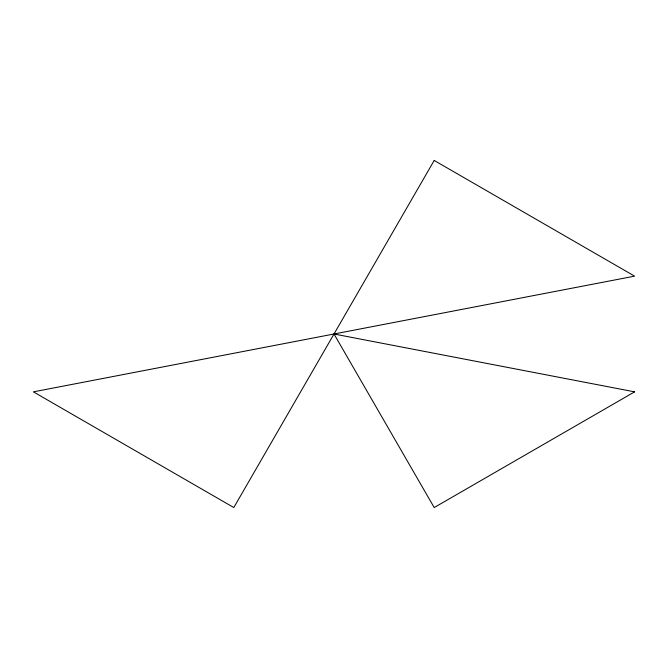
<?xml version="1.0" encoding="UTF-8"?>
<svg xmlns="http://www.w3.org/2000/svg" width="668" height="668" viewBox="0 0 668 668"><rect width="100%" height="100%" fill="white"/><g stroke="black" fill="none" stroke-linecap="round" stroke-linejoin="round"><path stroke-width="1" d="M434.2 160.454L233.8 507.546L33.4 391.849L634.6 276.151L434.2 160.454M634.6 391.849L434.2 507.546L334 334L634.6 391.849"/></g></svg>
